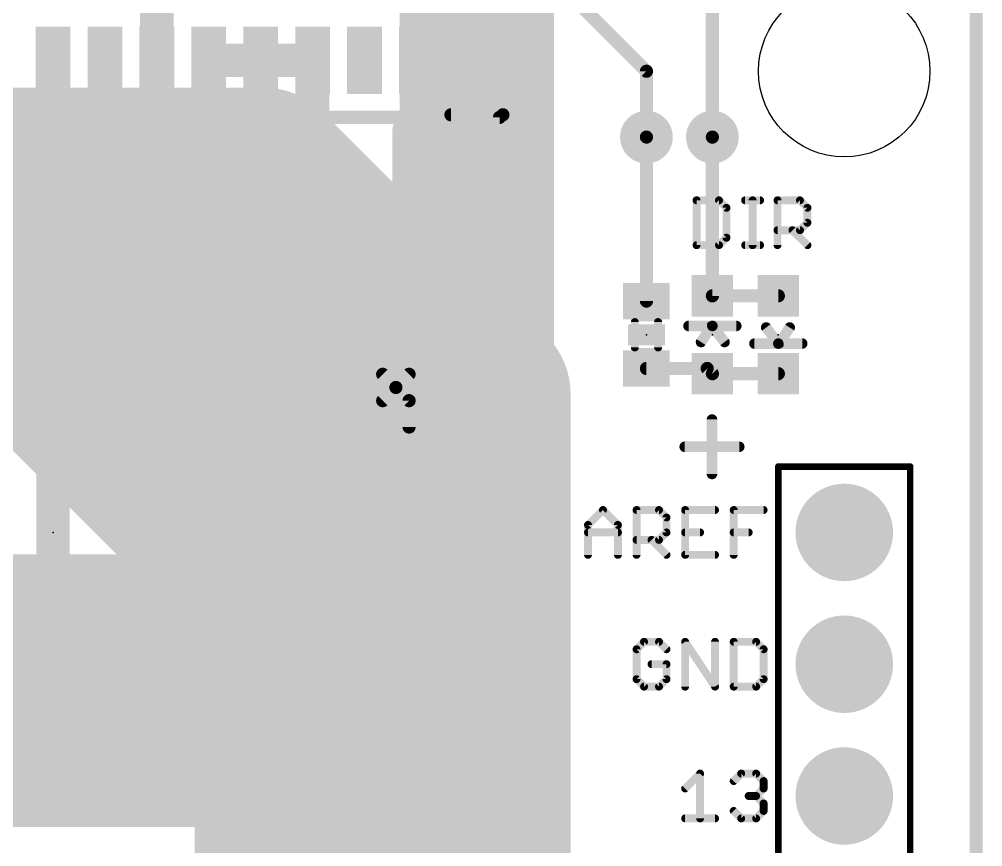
# Model space of a CAD drawing. Extents: x -7.6 to 53.5, y -11.4 to 75.3.
# Drawn here: x 34.91 to 53.47, y 38.39 to 54.34 of the extents above; entities that cross this region are included whole.
import ezdxf

# ---------------------------------------------------------------- set-up
doc = ezdxf.new("R2010")
doc.units = 0
for name, color, linetype in [('1', 12, 'CONTINUOUS'), ('16', 132, 'CONTINUOUS'), ('17', 110, 'CONTINUOUS'), ('18', 110, 'CONTINUOUS'), ('20', 53, 'CONTINUOUS'), ('21', 41, 'CONTINUOUS'), ('23', 53, 'CONTINUOUS'), ('51', 53, 'CONTINUOUS')]:
    doc.layers.add(name, color=color, linetype=linetype)

# ---------------------------------------------------------------- blocks, each defined once
blk = doc.blocks.new('RECT')
blk.add_solid([(-0.5, -0.5), (0.5, -0.5), (-0.5, 0.5), (0.5, 0.5)])
blk = doc.blocks.new('ROUNDP')
at = {"const_width": 0.5}
blk.add_lwpolyline([(0, -0.25, 1), (0, 0.25, 1), (0, -0.25)], format="xyb", dxfattribs=at)
blk = doc.blocks.new('ROUNDV')
at = {"const_width": 0.5}
blk.add_lwpolyline([(0, -0.25, 1), (0, 0.25, 1), (0, -0.25)], format="xyb", dxfattribs=at)

msp = doc.modelspace()

# ---------------------------------------------------------------- linework, layer by layer
at = {"layer": '1'}
for points, const_width in [([(43.942, 48.133), (43.942, 56.134)], 2.54), ([(53.34, 57.15), (53.34, 3.81)], 0.2032), ([(37.56, 53.55), (37.56, 56.61)], 0.6452), ([(42.56, 53.55), (42.56, 56.373)], 0.6452), ([(35.56, 41.4), (35.56, 53.55)], 0.6452), ([(37.56, 49.665), (37.56, 53.55)], 0.6452), ([(39.56, 53.55), (38.56, 53.55)], 0.6452), ([(38.56, 53.55), (38.56, 51.864)], 0.6452), ([(39.56, 53.55), (40.56, 53.55)], 0.6452), ([(39.56, 51.498), (39.56, 53.55)], 0.6452), ([(40.56, 53.55), (40.56, 51.863)], 0.6452), ([(42.56, 52.339), (42.56, 53.55)], 0.6452), ([(42.418, 52.197), (42.56, 52.339)], 0.6452), ([(42.418, 47.498), (42.418, 52.197)], 0.6452), ([(38.56, 51.864), (38.989, 51.435)], 0.6452), ([(40.56, 51.863), (40.132, 51.435)], 0.6452), ([(46.99, 52.07), (46.99, 48.91)], 0.254), ([(48.26, 52.07), (48.26, 49.01)], 0.254), ([(39.497, 51.435), (39.56, 51.498)], 0.6452), ([(39.725, 47.5), (37.56, 49.665)], 0.6452), ([(39.725, 47.5), (39.727, 47.498)], 3.81), ([(42.037, 46.228), (43.942, 48.133)], 2.54), ([(42.926, 49.149), (43.434, 49.149)], 0.762), ([(42.926, 48.26), (42.926, 49.149)], 0.762), ([(48.26, 49.01), (49.53, 49.01)], 0.254), ([(42.418, 47.752), (42.926, 48.26)], 0.762), ([(42.926, 48.26), (42.926, 48.006)], 0.762), ([(42.418, 47.498), (42.418, 47.752)], 0.762), ([(41.4, 47.5), (39.725, 47.5)], 0.762), ([(41.91, 46.99), (41.4, 47.5)], 0.762), ([(46.99, 47.61), (48.16, 47.61)], 0.254), ([(48.16, 47.61), (48.26, 47.51)], 0.254), ([(42.164, 47.244), (41.91, 47.498)], 0.254), ([(42.164, 47.244), (42.418, 47.498)], 0.254), ([(48.26, 47.51), (49.53, 47.51)], 0.254), ([(42.164, 47.244), (41.91, 46.99)], 0.254), ([(42.418, 46.99), (42.164, 47.244)], 0.254), ([(42.164, 45.974), (42.037, 46.228)], 1.8796), ([(42.418, 46.482), (42.418, 46.99)], 0.254), ([(42.037, 46.228), (42.418, 46.482)], 0.762), ([(42.418, 45.72), (42.164, 45.974)], 0.6452), ([(42.418, 36.957), (42.418, 45.72)], 0.6452), ([(31.75, 42.418), (33.782, 42.418)], 2.54), ([(33.782, 42.418), (35.56, 40.64)], 2.54), ([(35.56, 40.64), (35.56, 41.4)], 0.6452), ([(35.56, 40.64), (39.37, 40.64)], 0.6096), ([(39.37, 40.64), (40.386, 39.624)], 0.6096), ([(40.386, 39.624), (40.386, 37.084)], 0.6452)]:
    msp.add_lwpolyline(points, dxfattribs=dict(at, const_width=const_width))
for points, const_width in [([(35.7213, 53.55, 1), (35.3987, 53.55)], 0.3226), ([(37.7213, 53.55, 1), (37.3987, 53.55)], 0.3226), ([(38.56, 53.7113, 1), (38.56, 53.3887)], 0.3226), ([(38.7213, 53.55, 1), (38.3987, 53.55)], 0.3226), ([(39.56, 53.7113, 1), (39.56, 53.3887)], 0.3226), ([(39.7213, 53.55, 1), (39.3987, 53.55)], 0.3226), ([(39.56, 53.3887, 1), (39.56, 53.7113)], 0.3226), ([(40.7213, 53.55, 1), (40.3987, 53.55)], 0.3226), ([(40.56, 53.3887, 1), (40.56, 53.7113)], 0.3226), ([(42.7213, 53.55, 1), (42.3987, 53.55)], 0.3226), ([(37.3987, 53.55, 1), (37.7213, 53.55)], 0.3226), ([(42.3987, 53.55, 1), (42.7213, 53.55)], 0.3226), ([(42.5793, 52.197, 1), (42.2567, 52.197)], 0.3226), ([(42.6741, 52.2249, 1), (42.4459, 52.4531)], 0.3226), ([(42.3039, 52.3111, 1), (42.5321, 52.0829)], 0.3226), ([(42.3987, 52.339, 1), (42.7213, 52.339)], 0.3226), ([(38.6741, 51.9781, 1), (38.4459, 51.7499)], 0.3226), ([(40.6741, 51.7489, 1), (40.4459, 51.9771)], 0.3226), ([(47.0535, 52.07, 1), (46.9265, 52.07)], 0.127), ([(48.3235, 52.07, 1), (48.1965, 52.07)], 0.127), ([(38.3987, 51.864, 1), (38.7213, 51.864)], 0.3226), ([(40.3987, 51.863, 1), (40.7213, 51.863)], 0.3226), ([(39.6741, 51.3839, 1), (39.4459, 51.6121)], 0.3226), ([(38.8749, 51.3209, 1), (39.1031, 51.5491)], 0.3226), ([(39.3829, 51.5491, 1), (39.6111, 51.3209)], 0.3226), ([(39.3987, 51.498, 1), (39.7213, 51.498)], 0.3226), ([(40.0179, 51.5491, 1), (40.2461, 51.3209)], 0.3226), ([(37.6741, 49.7791, 1), (37.4459, 49.5509)], 0.3226), ([(37.3987, 49.665, 1), (37.7213, 49.665)], 0.3226), ([(40.3985, 48.1735, 1), (39.0515, 46.8265)], 1.905), ([(42.926, 49.3395, 1), (42.926, 48.9585)], 0.381), ([(43.1165, 49.149, 1), (42.7355, 49.149)], 0.381), ([(44.391, 47.684, 1), (43.493, 48.582)], 1.27), ([(43.434, 48.9585, 1), (43.434, 49.3395)], 0.381), ([(39.0535, 46.8245, 1), (40.4005, 48.1715)], 1.905), ([(48.26, 49.0735, 1), (48.26, 48.9465)], 0.127), ([(48.1965, 49.01, 1), (48.3235, 49.01)], 0.127), ([(49.53, 48.9465, 1), (49.53, 49.0735)], 0.127), ([(46.9265, 48.91, 1), (47.0535, 48.91)], 0.127), ([(43.1165, 48.26, 1), (42.7355, 48.26)], 0.381), ([(43.0607, 48.1253, 1), (42.7913, 48.3947)], 0.381), ([(43.307, 48.133, 1), (44.577, 48.133)], 1.27), ([(42.7355, 48.26, 1), (43.1165, 48.26)], 0.381), ([(42.6085, 47.752, 1), (42.2275, 47.752)], 0.381), ([(42.2833, 47.8867, 1), (42.5527, 47.6173)], 0.381), ([(42.7355, 48.006, 1), (43.1165, 48.006)], 0.381), ([(39.725, 47.6905, 1), (39.725, 47.3095)], 0.381), ([(41.5347, 47.6347, 1), (41.2653, 47.3653)], 0.381), ([(41.4, 47.3095, 1), (41.4, 47.6905)], 0.381), ([(39.6109, 47.3859, 1), (39.8391, 47.6141)], 0.3226), ([(46.99, 47.6735, 1), (46.99, 47.5465)], 0.127), ([(48.2049, 47.6549, 1), (48.1151, 47.5651)], 0.127), ([(48.16, 47.5465, 1), (48.16, 47.6735)], 0.127), ([(41.9549, 47.5429, 1), (41.8651, 47.4531)], 0.127), ([(42.2275, 47.498, 1), (42.6085, 47.498)], 0.381), ([(42.2567, 47.498, 1), (42.5793, 47.498)], 0.3226), ([(42.4629, 47.4531, 1), (42.3731, 47.5429)], 0.127), ([(48.26, 47.5735, 1), (48.26, 47.4465)], 0.127), ([(48.2151, 47.4651, 1), (48.3049, 47.5549)], 0.127), ([(49.53, 47.4465, 1), (49.53, 47.5735)], 0.127), ([(42.2089, 47.2889, 1), (42.1191, 47.1991)], 0.127), ([(42.1191, 47.2889, 1), (42.2089, 47.1991)], 0.127), ([(42.2089, 47.1991, 1), (42.1191, 47.2889)], 0.127), ([(42.1191, 47.1991, 1), (42.2089, 47.2889)], 0.127), ([(41.588, 46.677, 1), (42.486, 45.779)], 1.27), ([(42.4573, 46.4381, 1), (41.6167, 46.0179)], 0.9398), ([(41.7753, 46.8553, 1), (42.0447, 47.1247)], 0.381), ([(41.8651, 47.0349, 1), (41.9549, 46.9451)], 0.127), ([(42.4815, 46.99, 1), (42.3545, 46.99)], 0.127), ([(42.3731, 46.9451, 1), (42.4629, 47.0349)], 0.127), ([(42.5237, 46.3235, 1), (42.3123, 46.6405)], 0.381), ([(41.7437, 45.7639, 1), (42.5843, 46.1841)], 0.9398), ([(41.9313, 46.3865, 1), (42.1427, 46.0695)], 0.381), ([(42.3545, 46.482, 1), (42.4815, 46.482)], 0.127), ([(42.2781, 46.0881, 1), (42.0499, 45.8599)], 0.3226), ([(42.5793, 45.72, 1), (42.2567, 45.72)], 0.3226), ([(42.3039, 45.6059, 1), (42.5321, 45.8341)], 0.3226), ([(33.782, 41.783, 1), (33.782, 43.053)], 1.27), ([(35.111, 40.191, 1), (36.009, 41.089)], 1.27), ([(35.7213, 41.4, 1), (35.3987, 41.4)], 0.3226), ([(35.3987, 41.4, 1), (35.7213, 41.4)], 0.3226), ([(35.56, 40.7924, 1), (35.56, 40.4876)], 0.3048), ([(39.4778, 40.7478, 1), (39.2622, 40.5322)], 0.3048), ([(39.37, 40.4876, 1), (39.37, 40.7924)], 0.3048), ([(35.3987, 40.64, 1), (35.7213, 40.64)], 0.3226), ([(40.5473, 39.624, 1), (40.2247, 39.624)], 0.3226), ([(40.2782, 39.5162, 1), (40.4938, 39.7318)], 0.3048)]:
    msp.add_lwpolyline(points, format="xyb", dxfattribs=dict(at, const_width=const_width))
at = {"layer": '16'}
for points, const_width in [([(53.34, 57.15), (53.34, 3.81)], 0.2032), ([(45.339, 54.991), (46.99, 53.34)], 0.254), ([(48.26, 54.61), (48.26, 52.07)], 0.254), ([(46.99, 53.34), (46.99, 52.07)], 0.254), ([(31.496, 51.435), (39.497, 51.435)], 3.175), ([(39.497, 51.435), (39.624, 51.435)], 3.175), ([(39.624, 51.435), (43.942, 47.117)], 3.175), ([(32.004, 51.054), (39.878, 43.18)], 3.175), ([(41.656, 44.196), (36.83, 49.022)], 5.08), ([(43.942, 47.117), (43.942, 36.068)], 3.175), ([(41.656, 39.878), (41.656, 44.196)], 1.6002), ([(39.878, 43.18), (39.878, 31.75)], 3.175), ([(39.878, 43.18), (40.386, 39.878)], 1.6002), ([(40.386, 39.878), (41.656, 39.878)], 1.6002), ([(41.656, 39.878), (41.656, 35.814)], 1.6002)]:
    msp.add_lwpolyline(points, dxfattribs=dict(at, const_width=const_width))
for points, const_width in [([(47.0535, 53.34, 1), (46.9265, 53.34)], 0.127), ([(46.9451, 53.2951, 1), (47.0349, 53.3849)], 0.127), ([(39.497, 52.2288, 1), (39.497, 50.6412)], 1.5875), ([(40.1853, 51.9963, 1), (39.0627, 50.8737)], 1.5875), ([(39.497, 50.6412, 1), (39.497, 52.2288)], 1.5875), ([(39.624, 50.6412, 1), (39.624, 52.2288)], 1.5875), ([(46.9265, 52.07, 1), (47.0535, 52.07)], 0.127), ([(48.1965, 52.07, 1), (48.3235, 52.07)], 0.127), ([(37.728, 49.92, 1), (35.932, 48.124)], 2.54), ([(44.7358, 47.117, 1), (43.1482, 47.117)], 1.5875), ([(43.3807, 46.5557, 1), (44.5033, 47.6783)], 1.5875), ([(40.758, 43.298, 1), (42.554, 45.094)], 2.54), ([(42.056, 44.196, 1), (41.2559, 44.196)], 0.8001), ([(40.6718, 43.18, 1), (39.0842, 43.18)], 1.5875), ([(39.3167, 42.6187, 1), (40.4393, 43.7413)], 1.5875), ([(40.2734, 43.2408, 1), (39.4826, 43.1192)], 0.8001), ([(40.386, 40.2781, 1), (40.386, 39.4779)], 0.8001), ([(42.056, 39.878, 1), (41.2559, 39.878)], 0.8001), ([(41.656, 39.4779, 1), (41.656, 40.2781)], 0.8001), ([(39.9906, 39.8172, 1), (40.7814, 39.9388)], 0.8001), ([(41.2559, 39.878, 1), (42.056, 39.878)], 0.8001)]:
    msp.add_lwpolyline(points, format="xyb", dxfattribs=dict(at, const_width=const_width))
at = {"layer": '20', "const_width": 0.2032}
msp.add_lwpolyline([(53.34, 3.81), (53.34, 57.15)], dxfattribs=at)
at = {"layer": '20'}
msp.add_circle((50.8, 53.34), 1.651, dxfattribs=at)
at = {"layer": '21'}
for points, const_width in [([(43.225, 52.5), (44.225, 52.5)], 0.254), ([(44.225, 52.5), (44.225, 36.4)], 0.254), ([(47.9552, 50.8515), (47.9552, 49.9872)], 0.1524), ([(48.3874, 50.8515), (47.9552, 50.8515)], 0.1524), ([(48.5314, 50.7075), (48.3874, 50.8515)], 0.1524), ([(48.8907, 50.8515), (49.1788, 50.8515)], 0.1524), ([(49.0348, 49.9872), (49.0348, 50.8515)], 0.1524), ([(49.5144, 49.9872), (49.5144, 50.8515)], 0.1524), ([(49.5144, 50.8515), (49.9466, 50.8515)], 0.1524), ([(49.9466, 50.8515), (50.0906, 50.7075)], 0.1524), ([(48.5314, 50.1313), (48.5314, 50.7075)], 0.1524), ([(50.0906, 50.7075), (50.0906, 50.4194)], 0.1524), ([(50.0906, 50.4194), (49.9466, 50.2753)], 0.1524), ([(49.9466, 50.2753), (49.5144, 50.2753)], 0.1524), ([(49.8025, 50.2753), (50.0906, 49.9872)], 0.1524), ([(48.3874, 49.9872), (48.5314, 50.1313)], 0.1524), ([(47.9552, 49.9872), (48.3874, 49.9872)], 0.1524), ([(48.8907, 49.9872), (49.1788, 49.9872)], 0.1524), ([(47.8, 48.43), (48.26, 48.43)], 0.2032), ([(48.2346, 48.4146), (48.0416, 48.12)], 0.2032), ([(48.72, 48.43), (48.26, 48.43)], 0.2032), ([(48.26, 48.43), (48.4938, 48.12)], 0.2032), ([(49.53, 48.09), (49.2962, 48.4)], 0.2032), ([(49.5554, 48.1054), (49.7484, 48.4)], 0.2032), ([(49.07, 48.09), (49.53, 48.09)], 0.2032), ([(49.99, 48.09), (49.53, 48.09)], 0.2032), ([(48.252, 46.6271), (48.252, 45.5763)], 0.2032), ([(47.7266, 46.1017), (48.7774, 46.1017)], 0.2032), ([(45.8641, 44.5944), (46.1522, 44.8825)], 0.1524), ([(46.1522, 44.8825), (46.4403, 44.5944)], 0.1524), ([(46.7996, 44.0182), (46.7996, 44.8825)], 0.1524), ([(46.7996, 44.8825), (47.2318, 44.8825)], 0.1524), ([(47.2318, 44.8825), (47.3759, 44.7385)], 0.1524), ([(48.3114, 44.8825), (47.7352, 44.8825)], 0.1524), ([(47.7352, 44.8825), (47.7352, 44.0182)], 0.1524), ([(48.6707, 44.0182), (48.6707, 44.8825)], 0.1524), ([(48.6707, 44.8825), (49.2469, 44.8825)], 0.1524), ([(47.3759, 44.7385), (47.3759, 44.4504)], 0.1524), ([(45.8641, 44.0182), (45.8641, 44.5944)], 0.1524), ([(46.4403, 44.5944), (46.4403, 44.0182)], 0.1524), ([(45.8641, 44.4504), (46.4403, 44.4504)], 0.1524), ([(47.2318, 44.3063), (46.7996, 44.3063)], 0.1524), ([(47.0878, 44.3063), (47.3759, 44.0182)], 0.1524), ([(47.3759, 44.4504), (47.2318, 44.3063)], 0.1524), ([(47.7352, 44.4504), (48.0233, 44.4504)], 0.1524), ([(48.6707, 44.4504), (48.9588, 44.4504)], 0.1524), ([(47.7352, 44.0182), (48.3114, 44.0182)], 0.1524), ([(46.9437, 42.3425), (46.7996, 42.1985)], 0.1524), ([(47.2318, 42.3425), (46.9437, 42.3425)], 0.1524), ([(47.3759, 42.1985), (47.2318, 42.3425)], 0.1524), ([(47.7352, 41.4782), (47.7352, 42.3425)], 0.1524), ([(47.7352, 42.3425), (48.3114, 41.4782)], 0.1524), ([(48.3114, 41.4782), (48.3114, 42.3425)], 0.1524), ([(48.6707, 42.3425), (48.6707, 41.4782)], 0.1524), ([(49.1029, 42.3425), (48.6707, 42.3425)], 0.1524), ([(49.2469, 42.1985), (49.1029, 42.3425)], 0.1524), ([(46.7996, 42.1985), (46.7996, 41.6223)], 0.1524), ([(49.2469, 41.6223), (49.2469, 42.1985)], 0.1524), ([(47.3759, 41.9104), (47.0878, 41.9104)], 0.1524), ([(47.3759, 41.6223), (47.3759, 41.9104)], 0.1524), ([(46.7996, 41.6223), (46.9437, 41.4782)], 0.1524), ([(47.2318, 41.4782), (47.3759, 41.6223)], 0.1524), ([(49.1029, 41.4782), (49.2469, 41.6223)], 0.1524), ([(46.9437, 41.4782), (47.2318, 41.4782)], 0.1524), ([(48.6707, 41.4782), (49.1029, 41.4782)], 0.1524), ([(47.7352, 39.5144), (48.0233, 39.8025)], 0.1524), ([(48.0233, 39.8025), (48.0233, 38.9382)], 0.1524), ([(48.6707, 39.6585), (48.8147, 39.8025)], 0.1524), ([(48.8147, 39.8025), (49.1029, 39.8025)], 0.1524), ([(49.1029, 39.8025), (49.2469, 39.6585)], 0.1524), ([(49.2469, 39.6585), (49.2469, 39.5144)], 0.1524), ([(49.2469, 39.5144), (49.1029, 39.3704)], 0.1524), ([(49.1029, 39.3704), (48.9588, 39.3704)], 0.1524), ([(49.1029, 39.3704), (49.2469, 39.2263)], 0.1524), ([(48.8147, 38.9382), (48.6707, 39.0823)], 0.1524), ([(49.2469, 39.0823), (49.1029, 38.9382)], 0.1524), ([(49.2469, 39.2263), (49.2469, 39.0823)], 0.1524), ([(47.7352, 38.9382), (48.3114, 38.9382)], 0.1524), ([(49.1029, 38.9382), (48.8147, 38.9382)], 0.1524)]:
    msp.add_lwpolyline(points, dxfattribs=dict(at, const_width=const_width))
for points, const_width in [([(43.225, 52.5635, 1), (43.225, 52.4365)], 0.127), ([(44.2885, 52.5, 1), (44.1615, 52.5)], 0.127), ([(44.225, 52.4365, 1), (44.225, 52.5635)], 0.127), ([(47.9933, 50.8515, 1), (47.9171, 50.8515)], 0.0762), ([(47.9552, 50.8896, 1), (47.9552, 50.8134)], 0.0762), ([(48.4143, 50.8785, 1), (48.3604, 50.8246)], 0.0762), ([(48.3874, 50.8134, 1), (48.3874, 50.8896)], 0.0762), ([(48.8907, 50.8896, 1), (48.8907, 50.8134)], 0.0762), ([(49.0729, 50.8515, 1), (48.9967, 50.8515)], 0.0762), ([(49.1788, 50.8134, 1), (49.1788, 50.8896)], 0.0762), ([(49.5525, 50.8515, 1), (49.4763, 50.8515)], 0.0762), ([(49.5144, 50.8896, 1), (49.5144, 50.8134)], 0.0762), ([(49.9735, 50.8785, 1), (49.9196, 50.8246)], 0.0762), ([(49.9466, 50.8134, 1), (49.9466, 50.8896)], 0.0762), ([(48.5695, 50.7075, 1), (48.4933, 50.7075)], 0.0762), ([(48.5045, 50.6805, 1), (48.5584, 50.7344)], 0.0762), ([(50.1287, 50.7075, 1), (50.0525, 50.7075)], 0.0762), ([(50.0637, 50.6805, 1), (50.1176, 50.7344)], 0.0762), ([(50.1176, 50.3924, 1), (50.0637, 50.4463)], 0.0762), ([(49.5144, 50.3134, 1), (49.5144, 50.2372)], 0.0762), ([(49.8295, 50.3023, 1), (49.7756, 50.2484)], 0.0762), ([(49.9196, 50.3023, 1), (49.9735, 50.2484)], 0.0762), ([(49.9466, 50.2372, 1), (49.9466, 50.3134)], 0.0762), ([(50.0525, 50.4194, 1), (50.1287, 50.4194)], 0.0762), ([(48.4933, 50.1313, 1), (48.5695, 50.1313)], 0.0762), ([(48.5584, 50.1043, 1), (48.5045, 50.1582)], 0.0762), ([(47.9552, 50.0253, 1), (47.9552, 49.9491)], 0.0762), ([(47.9171, 49.9872, 1), (47.9933, 49.9872)], 0.0762), ([(48.3604, 50.0141, 1), (48.4143, 49.9603)], 0.0762), ([(48.3874, 49.9491, 1), (48.3874, 50.0253)], 0.0762), ([(48.8907, 50.0253, 1), (48.8907, 49.9491)], 0.0762), ([(48.9967, 49.9872, 1), (49.0729, 49.9872)], 0.0762), ([(49.1788, 49.9491, 1), (49.1788, 50.0253)], 0.0762), ([(49.4763, 49.9872, 1), (49.5525, 49.9872)], 0.0762), ([(50.0637, 49.9603, 1), (50.1176, 50.0141)], 0.0762), ([(47.8, 48.4808, 1), (47.8, 48.3792)], 0.1016), ([(48.2771, 48.3868, 1), (48.1921, 48.4424)], 0.1016), ([(48.26, 48.4808, 1), (48.26, 48.3792)], 0.1016), ([(48.3006, 48.4606, 1), (48.2194, 48.3994)], 0.1016), ([(48.26, 48.3792, 1), (48.26, 48.4808)], 0.1016), ([(48.72, 48.3792, 1), (48.72, 48.4808)], 0.1016), ([(49.3368, 48.4306, 1), (49.2556, 48.3694)], 0.1016), ([(49.7909, 48.3722, 1), (49.7059, 48.4278)], 0.1016), ([(47.9991, 48.1478, 1), (48.0841, 48.0922)], 0.1016), ([(48.4532, 48.0894, 1), (48.5344, 48.1506)], 0.1016), ([(49.07, 48.1408, 1), (49.07, 48.0392)], 0.1016), ([(49.53, 48.1408, 1), (49.53, 48.0392)], 0.1016), ([(49.4894, 48.0594, 1), (49.5706, 48.1206)], 0.1016), ([(49.5129, 48.1332, 1), (49.5979, 48.0776)], 0.1016), ([(49.53, 48.0392, 1), (49.53, 48.1408)], 0.1016), ([(49.99, 48.0392, 1), (49.99, 48.1408)], 0.1016), ([(48.3028, 46.6271, 1), (48.2012, 46.6271)], 0.1016), ([(47.7266, 46.1525, 1), (47.7266, 46.0509)], 0.1016), ([(48.7774, 46.0509, 1), (48.7774, 46.1525)], 0.1016), ([(48.2012, 45.5763, 1), (48.3028, 45.5763)], 0.1016), ([(46.1792, 44.9095, 1), (46.1253, 44.8556)], 0.0762), ([(46.1792, 44.8556, 1), (46.1253, 44.9095)], 0.0762), ([(46.8377, 44.8825, 1), (46.7615, 44.8825)], 0.0762), ([(46.7996, 44.9206, 1), (46.7996, 44.8444)], 0.0762), ([(47.2588, 44.9095, 1), (47.2049, 44.8556)], 0.0762), ([(47.2318, 44.8444, 1), (47.2318, 44.9206)], 0.0762), ([(47.7352, 44.9206, 1), (47.7352, 44.8444)], 0.0762), ([(47.7733, 44.8825, 1), (47.6971, 44.8825)], 0.0762), ([(48.3114, 44.8444, 1), (48.3114, 44.9206)], 0.0762), ([(48.7088, 44.8825, 1), (48.6326, 44.8825)], 0.0762), ([(48.6707, 44.9206, 1), (48.6707, 44.8444)], 0.0762), ([(49.2469, 44.8444, 1), (49.2469, 44.9206)], 0.0762), ([(47.414, 44.7385, 1), (47.3378, 44.7385)], 0.0762), ([(47.3489, 44.7115, 1), (47.4028, 44.7654)], 0.0762), ([(45.9022, 44.5944, 1), (45.826, 44.5944)], 0.0762), ([(45.8372, 44.6214, 1), (45.8911, 44.5675)], 0.0762), ([(46.4784, 44.5944, 1), (46.4022, 44.5944)], 0.0762), ([(46.4134, 44.5675, 1), (46.4673, 44.6214)], 0.0762), ([(45.8641, 44.4885, 1), (45.8641, 44.4123)], 0.0762), ([(46.4403, 44.4123, 1), (46.4403, 44.4885)], 0.0762), ([(46.7996, 44.3444, 1), (46.7996, 44.2682)], 0.0762), ([(47.1147, 44.3333, 1), (47.0608, 44.2794)], 0.0762), ([(47.2049, 44.3333, 1), (47.2588, 44.2794)], 0.0762), ([(47.2318, 44.2682, 1), (47.2318, 44.3444)], 0.0762), ([(47.3378, 44.4504, 1), (47.414, 44.4504)], 0.0762), ([(47.4028, 44.4234, 1), (47.3489, 44.4773)], 0.0762), ([(47.7352, 44.4885, 1), (47.7352, 44.4123)], 0.0762), ([(48.0233, 44.4123, 1), (48.0233, 44.4885)], 0.0762), ([(48.6707, 44.4885, 1), (48.6707, 44.4123)], 0.0762), ([(48.9588, 44.4123, 1), (48.9588, 44.4885)], 0.0762), ([(45.826, 44.0182, 1), (45.9022, 44.0182)], 0.0762), ([(46.4022, 44.0182, 1), (46.4784, 44.0182)], 0.0762), ([(46.7615, 44.0182, 1), (46.8377, 44.0182)], 0.0762), ([(47.3489, 43.9913, 1), (47.4028, 44.0451)], 0.0762), ([(47.7352, 44.0563, 1), (47.7352, 43.9801)], 0.0762), ([(47.6971, 44.0182, 1), (47.7733, 44.0182)], 0.0762), ([(48.3114, 43.9801, 1), (48.3114, 44.0563)], 0.0762), ([(48.6326, 44.0182, 1), (48.7088, 44.0182)], 0.0762), ([(46.9437, 42.3806, 1), (46.9437, 42.3044)], 0.0762), ([(46.9706, 42.3156, 1), (46.9168, 42.3695)], 0.0762), ([(47.2588, 42.3695, 1), (47.2049, 42.3156)], 0.0762), ([(47.2318, 42.3044, 1), (47.2318, 42.3806)], 0.0762), ([(47.7669, 42.3637, 1), (47.7035, 42.3214)], 0.0762), ([(47.7733, 42.3425, 1), (47.6971, 42.3425)], 0.0762), ([(48.3495, 42.3425, 1), (48.2733, 42.3425)], 0.0762), ([(48.7088, 42.3425, 1), (48.6326, 42.3425)], 0.0762), ([(48.6707, 42.3806, 1), (48.6707, 42.3044)], 0.0762), ([(49.1298, 42.3695, 1), (49.0759, 42.3156)], 0.0762), ([(49.1029, 42.3044, 1), (49.1029, 42.3806)], 0.0762), ([(46.8377, 42.1985, 1), (46.7615, 42.1985)], 0.0762), ([(46.7727, 42.2254, 1), (46.8266, 42.1715)], 0.0762), ([(47.3489, 42.1715, 1), (47.4028, 42.2254)], 0.0762), ([(49.285, 42.1985, 1), (49.2088, 42.1985)], 0.0762), ([(49.22, 42.1715, 1), (49.2738, 42.2254)], 0.0762), ([(47.0878, 41.9485, 1), (47.0878, 41.8723)], 0.0762), ([(47.414, 41.9104, 1), (47.3378, 41.9104)], 0.0762), ([(47.3759, 41.8723, 1), (47.3759, 41.9485)], 0.0762), ([(46.8266, 41.6492, 1), (46.7727, 41.5953)], 0.0762), ([(46.7615, 41.6223, 1), (46.8377, 41.6223)], 0.0762), ([(47.3378, 41.6223, 1), (47.414, 41.6223)], 0.0762), ([(47.4028, 41.5953, 1), (47.3489, 41.6492)], 0.0762), ([(49.2088, 41.6223, 1), (49.285, 41.6223)], 0.0762), ([(49.2738, 41.5953, 1), (49.22, 41.6492)], 0.0762), ([(46.9437, 41.5163, 1), (46.9437, 41.4401)], 0.0762), ([(46.9168, 41.4513, 1), (46.9706, 41.5051)], 0.0762), ([(47.2049, 41.5051, 1), (47.2588, 41.4513)], 0.0762), ([(47.2318, 41.4401, 1), (47.2318, 41.5163)], 0.0762), ([(47.6971, 41.4782, 1), (47.7733, 41.4782)], 0.0762), ([(48.2733, 41.4782, 1), (48.3495, 41.4782)], 0.0762), ([(48.2797, 41.4571, 1), (48.3431, 41.4993)], 0.0762), ([(48.6707, 41.5163, 1), (48.6707, 41.4401)], 0.0762), ([(48.6326, 41.4782, 1), (48.7088, 41.4782)], 0.0762), ([(49.0759, 41.5051, 1), (49.1298, 41.4513)], 0.0762), ([(49.1029, 41.4401, 1), (49.1029, 41.5163)], 0.0762), ([(48.0614, 39.8025, 1), (47.9852, 39.8025)], 0.0762), ([(48.0502, 39.7756, 1), (47.9963, 39.8295)], 0.0762), ([(48.6437, 39.6854, 1), (48.6976, 39.6315)], 0.0762), ([(48.8147, 39.8406, 1), (48.8147, 39.7644)], 0.0762), ([(48.8417, 39.7756, 1), (48.7878, 39.8295)], 0.0762), ([(49.1298, 39.8295, 1), (49.0759, 39.7756)], 0.0762), ([(49.1029, 39.7644, 1), (49.1029, 39.8406)], 0.0762), ([(49.285, 39.6585, 1), (49.2088, 39.6585)], 0.0762), ([(49.22, 39.6315, 1), (49.2738, 39.6854)], 0.0762), ([(47.7082, 39.5414, 1), (47.7621, 39.4875)], 0.0762), ([(49.2088, 39.5144, 1), (49.285, 39.5144)], 0.0762), ([(49.2738, 39.4875, 1), (49.22, 39.5414)], 0.0762), ([(48.9588, 39.4085, 1), (48.9588, 39.3323)], 0.0762), ([(49.1298, 39.3973, 1), (49.0759, 39.3434)], 0.0762), ([(49.0759, 39.3973, 1), (49.1298, 39.3434)], 0.0762), ([(49.1029, 39.3323, 1), (49.1029, 39.4085)], 0.0762), ([(48.6976, 39.1092, 1), (48.6437, 39.0553)], 0.0762), ([(49.285, 39.2263, 1), (49.2088, 39.2263)], 0.0762), ([(49.22, 39.1994, 1), (49.2738, 39.2533)], 0.0762), ([(49.2738, 39.0553, 1), (49.22, 39.1092)], 0.0762), ([(47.7352, 38.9763, 1), (47.7352, 38.9001)], 0.0762), ([(47.9852, 38.9382, 1), (48.0614, 38.9382)], 0.0762), ([(48.3114, 38.9001, 1), (48.3114, 38.9763)], 0.0762), ([(48.8147, 38.9763, 1), (48.8147, 38.9001)], 0.0762), ([(48.7878, 38.9113, 1), (48.8417, 38.9651)], 0.0762), ([(49.0759, 38.9651, 1), (49.1298, 38.9113)], 0.0762), ([(49.1029, 38.9001, 1), (49.1029, 38.9763)], 0.0762), ([(49.2088, 39.0823, 1), (49.285, 39.0823)], 0.0762)]:
    msp.add_lwpolyline(points, format="xyb", dxfattribs=dict(at, const_width=const_width))
at = {"layer": '23'}
for p in [(46.99, 48.26), (48.26, 48.26), (49.53, 48.26), (35.56, 44.45)]:
    msp.add_point(p, dxfattribs=at)
at = {"layer": '51'}
for points, const_width in [([(53.34, 3.81), (53.34, 57.15)], 0.254), ([(26.96, 52.45), (44.16, 52.45)], 0.254), ([(44.16, 52.45), (44.16, 36.45)], 0.254), ([(46.766, 48.015), (46.766, 48.505)], 0.1524), ([(47.214, 48.505), (47.214, 48.015)], 0.1524), ([(49.53, 25.4), (49.53, 45.72)], 0.127), ([(49.53, 45.72), (52.07, 45.72)], 0.127), ([(52.07, 45.72), (52.07, 25.4)], 0.127)]:
    msp.add_lwpolyline(points, dxfattribs=dict(at, const_width=const_width))
for points, const_width in [([(44.2235, 52.45, 1), (44.0965, 52.45)], 0.127), ([(44.16, 52.3865, 1), (44.16, 52.5135)], 0.127), ([(46.8041, 48.505, 1), (46.7279, 48.505)], 0.0762), ([(47.2521, 48.505, 1), (47.1759, 48.505)], 0.0762), ([(46.7279, 48.015, 1), (46.8041, 48.015)], 0.0762), ([(47.1759, 48.015, 1), (47.2521, 48.015)], 0.0762), ([(49.5618, 45.72, 1), (49.4982, 45.72)], 0.0635), ([(49.53, 45.7518, 1), (49.53, 45.6882)], 0.0635), ([(52.1018, 45.72, 1), (52.0382, 45.72)], 0.0635), ([(52.07, 45.6882, 1), (52.07, 45.7518)], 0.0635)]:
    msp.add_lwpolyline(points, format="xyb", dxfattribs=dict(at, const_width=const_width))

# ---------------------------------------------------------------- block references
at = {"layer": '1'}
for p, xscale, yscale in [((35.56, 53.55), 0.67, 1.3), ((36.56, 53.55), 0.67, 1.3), ((37.56, 53.55), 0.67, 1.3), ((38.56, 53.55), 0.67, 1.3), ((39.56, 53.55), 0.67, 1.3), ((40.56, 53.55), 0.67, 1.3), ((41.56, 53.55), 0.67, 1.3), ((42.56, 53.55), 0.67, 1.3), ((39.725, 47.5), 6.23, 5.25), ((48.26, 49.01), 0.8, 0.8), ((48.26, 47.51), 0.8, 0.8), ((35.56, 41.4), 10.3, 5.25)]:
    msp.add_blockref('RECT', p, dxfattribs=dict(at, xscale=xscale, yscale=yscale))
for p, xscale, yscale, rotation in [((49.53, 49.01), 0.8, 0.8, 180), ((46.99, 48.91), 0.7, 0.9, 90), ((46.99, 47.61), 0.7, 0.9, 90), ((49.53, 47.51), 0.8, 0.8, 180)]:
    msp.add_blockref('RECT', p, dxfattribs=dict(at, xscale=xscale, yscale=yscale, rotation=rotation))
at = {"layer": '17', "xscale": 1.8796, "yscale": 1.8796, "rotation": 270}
for p in [(50.8, 44.45), (50.8, 44.45), (50.8, 41.91), (50.8, 41.91), (50.8, 39.37), (50.8, 39.37)]:
    msp.add_blockref('ROUNDP', p, dxfattribs=at)
at = {"layer": '18'}
for p, xscale, yscale in [((46.99, 52.07), 1.016, 1.016), ((46.99, 52.07), 1.016, 1.016), ((48.26, 52.07), 1.016, 1.016), ((48.26, 52.07), 1.016, 1.016), ((39.497, 51.435), 1.8796, 1.8796), ((39.497, 51.435), 1.8796, 1.8796)]:
    msp.add_blockref('ROUNDV', p, dxfattribs=dict(at, xscale=xscale, yscale=yscale))
at = {"layer": '21', "xscale": 0.4064, "yscale": 0.7112, "rotation": 90}
msp.add_blockref('RECT', (46.99, 48.26), dxfattribs=at)
at = {"layer": '51', "xscale": 0.3, "yscale": 0.5999, "rotation": 90}
for p in [(46.9948, 48.6688), (46.9948, 47.856)]:
    msp.add_blockref('RECT', p, dxfattribs=at)

doc.saveas('drawing.dxf')
